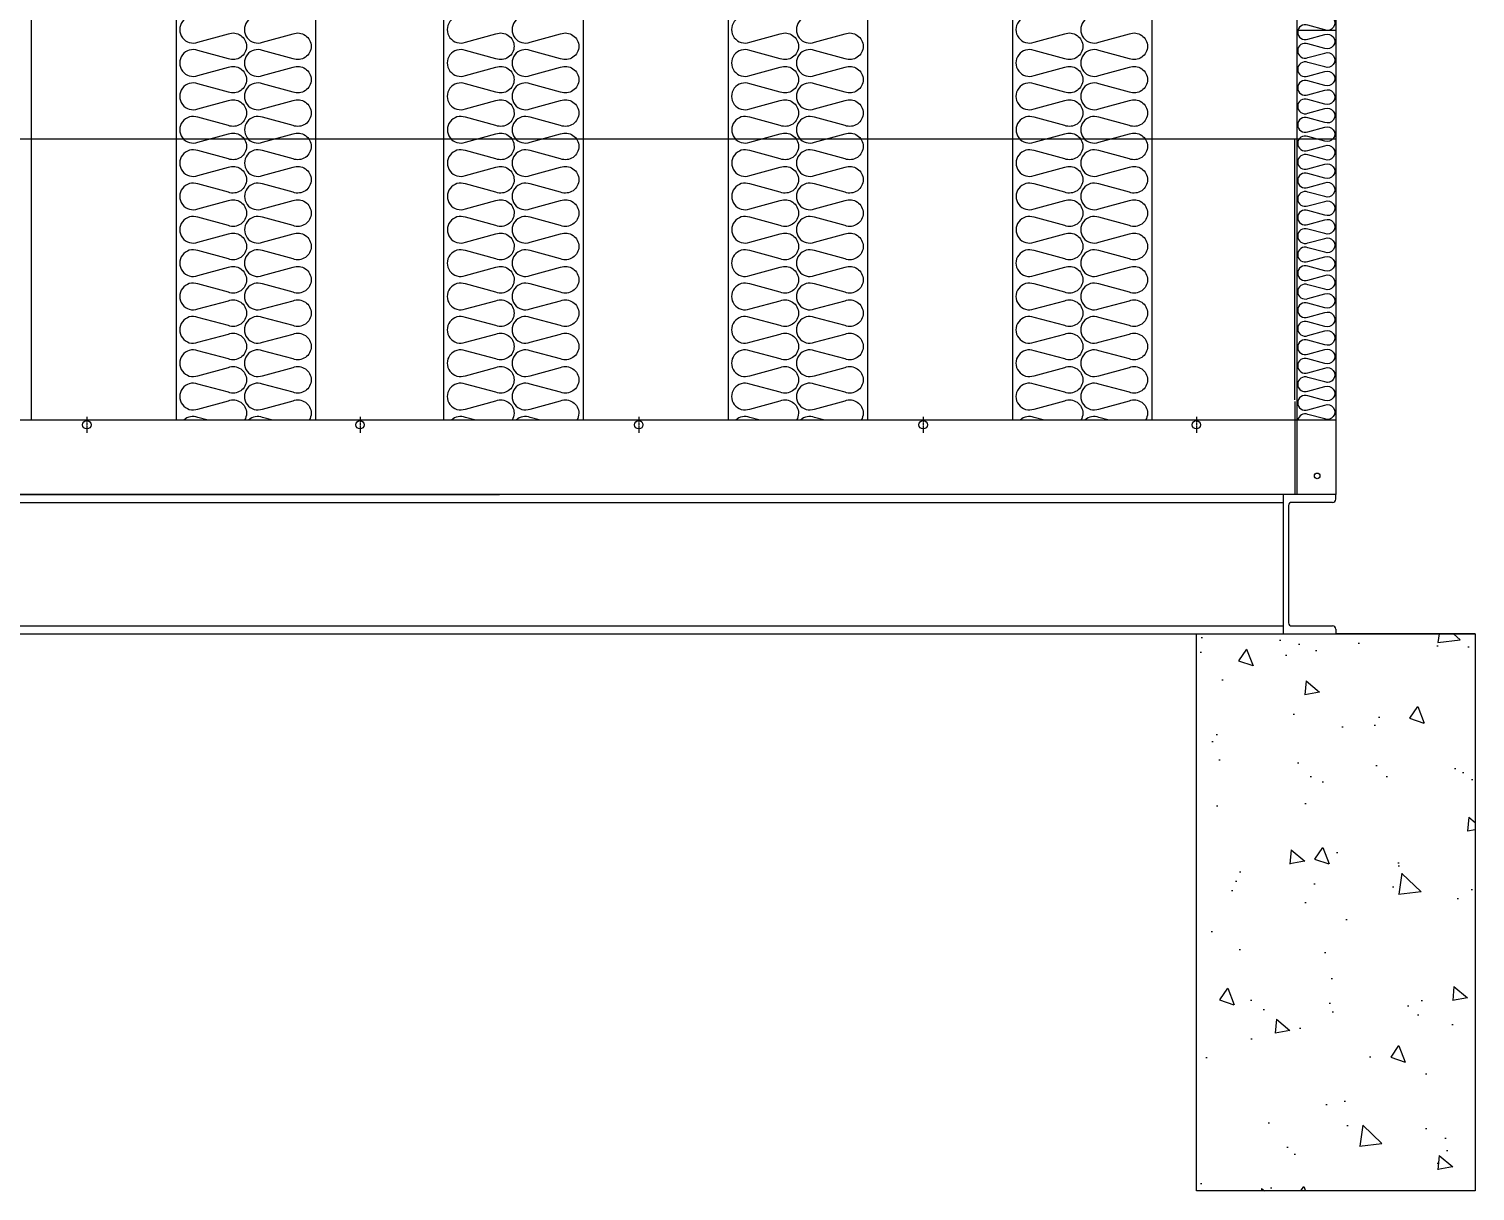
# Model space of a CAD drawing. Header units: millimetres. Extents: x 2711 to 34823, y 3042 to 25750.
# Drawn here: x 8916 to 10473, y 10099 to 11351 of the extents above; entities that cross this region are included whole.
import ezdxf

# ---------------------------------------------------------------- set-up
doc = ezdxf.new("R2010")
doc.units = ezdxf.units.MM
doc.linetypes.add('CENTER', pattern=[2, 1.25, -0.25, 0.25, -0.25])
doc.linetypes.add('HIDDEN', pattern=[0.375, 0.25, -0.125])
for name, color, linetype in [('center', 1, 'CENTER'), ('SMS', 220, 'Continuous'), ('냉각탑', 4, 'Continuous'), ('냉각탑_찬넬방진', 1, 'Continuous')]:
    doc.layers.add(name, color=color, linetype=linetype)

# ---------------------------------------------------------------- blocks, each defined once
blk = doc.blocks.new('3')
at = {"color": 7}
for p, q in [((10280.6, 14449.4), (10280.6, 10929.4)), ((10322.6, 14449.4), (10322.6, 10849.4)), ((8918.6, 14407.4), (8918.6, 10929.4)), ((9074.6, 14407.4), (9074.6, 10929.4)), ((9224.6, 14407.4), (9224.6, 10929.4)), ((9362.6, 14407.4), (9362.6, 10929.4)), ((9512.6, 14407.4), (9512.6, 10929.4)), ((9668.6, 14407.4), (9668.6, 10929.4)), ((9818.6, 14407.4), (9818.6, 10929.4)), ((9974.6, 14407.4), (9974.6, 10929.4)), ((10124.6, 14407.4), (10124.6, 10929.4)), ((10322.6, 10929.4), (6122.6, 10929.4))]:
    blk.add_line(p, q, dxfattribs=at)
for p, q in [((10322.6, 14449.4), (10322.6, 10849.4)), ((10280.6, 11349.4), (10322.6, 11349.4)), ((10280.6, 11349.4), (10280.6, 10849.4)), ((10322.6, 11349.4), (10322.6, 11051.4)), ((10322.6, 11349.4), (10322.6, 10849.4)), ((6166.6, 11232.4), (10322.6, 11232.4)), ((10278.6, 10951.4), (10278.6, 11232.4)), ((10278.6, 10949.4), (10278.6, 10849.4)), ((10322.6, 10849.4), (6122.6, 10849.4)), ((10322.6, 10849.4), (6166.6, 10849.4)), ((10322.6, 10849.4), (8223.6, 10849.4)), ((10322.6, 10849.4), (10280.6, 10849.4)), ((10322.6, 10849.4), (10280.6, 10849.4))]:
    blk.add_line(p, q)
at = {"ltscale": 500, "elevation": 0}
blk.add_lwpolyline([(6122.6, 14449.4), (10322.6, 14449.4), (10322.6, 10849.4), (6122.6, 10849.4)], close=True, dxfattribs=at)
for centre, radius in [((8978.6, 10924.4), 4.5), ((9272.6, 10924.4), 4.5), ((9572.6, 10924.4), 4.5), ((9878.6, 10924.4), 4.5), ((10172.6, 10924.4), 4.5), ((10302.6, 10869.4), 3)]:
    blk.add_circle(centre, radius)
at = {"layer": 'center'}
for p, q in [((8978.6, 10932.9), (8978.6, 10915.9)), ((9272.6, 10932.9), (9272.6, 10915.9)), ((9572.6, 10932.9), (9572.6, 10915.9)), ((9878.6, 10932.9), (9878.6, 10915.9)), ((10172.6, 10932.9), (10172.6, 10915.9))]:
    blk.add_line(p, q, dxfattribs=at)
at = {"layer": 'SMS', "color": 5, "elevation": 0}
for points in [[(9098, 11363.3, 1.449198), (9098, 11336.4), (9130.9, 11345.3, -0.524856), (9150.4, 11331.9, -0.524856), (9130.9, 11318.5), (9098, 11327.4, 1.449198), (9098, 11300.5), (9130.9, 11309.4, -0.524856), (9150.4, 11296, -0.524856), (9130.9, 11282.6), (9098, 11291.5, 1.449198), (9098, 11264.6), (9130.9, 11273.5, -0.524856), (9150.4, 11260.1, -0.524856), (9130.9, 11246.6), (9098, 11255.5, 1.449198), (9098, 11228.7), (9130.9, 11237.6, -0.524856), (9150.4, 11224.2, -0.524856), (9130.9, 11210.7), (9098, 11219.6, 1.449198), (9098, 11192.8), (9130.9, 11201.7, -0.524856), (9150.4, 11188.3, -0.524856), (9130.9, 11174.8), (9098, 11183.7, 1.449198), (9098, 11156.9), (9130.9, 11165.8, -0.524856), (9150.4, 11152.3, -0.524856), (9130.9, 11138.9), (9098, 11147.8, 1.449198), (9098, 11121), (9130.9, 11129.9, -0.524856), (9150.4, 11116.4, -0.524856), (9130.9, 11103), (9098, 11111.9, 1.449198), (9098, 11085), (9130.9, 11094, -0.524856), (9150.4, 11080.5, -0.524856), (9130.9, 11067.1), (9098, 11076, 1.449198), (9098, 11049.1), (9130.9, 11058, -0.524856), (9150.4, 11044.6, -0.524856), (9130.9, 11031.2), (9098, 11040.1, 1.449198), (9098, 11013.2), (9130.9, 11022.1, -0.524856), (9150.4, 11008.7, -0.524856), (9130.9, 10995.3), (9098, 11004.2, 1.449198), (9098, 10977.3), (9130.9, 10986.2, -0.524856), (9150.4, 10972.8, -0.524856), (9130.9, 10959.4), (9098, 10968.3, 1.449198), (9098, 10941.4), (9130.9, 10950.3, -0.524856), (9150.4, 10936.9, -0.1385), (9148.3, 10929.4, -0.1385)], [(9167.7, 11363.3, 1.449198), (9167.7, 11336.4), (9200.5, 11345.3, -0.524856), (9220, 11331.9, -0.524856), (9200.5, 11318.5), (9167.7, 11327.4, 1.449198), (9167.7, 11300.5), (9200.5, 11309.4, -0.524856), (9220, 11296, -0.524856), (9200.5, 11282.6), (9167.7, 11291.5, 1.449198), (9167.7, 11264.6), (9200.5, 11273.5, -0.524856), (9220, 11260.1, -0.524856), (9200.5, 11246.6), (9167.7, 11255.5, 1.449198), (9167.7, 11228.7), (9200.5, 11237.6, -0.524856), (9220, 11224.2, -0.524856), (9200.5, 11210.7), (9167.7, 11219.6, 1.449198), (9167.7, 11192.8), (9200.5, 11201.7, -0.524856), (9220, 11188.3, -0.524856), (9200.5, 11174.8), (9167.7, 11183.7, 1.449198), (9167.7, 11156.9), (9200.5, 11165.8, -0.524856), (9220, 11152.3, -0.524856), (9200.5, 11138.9), (9167.7, 11147.8, 1.449198), (9167.7, 11121), (9200.5, 11129.9, -0.524856), (9220, 11116.4, -0.524856), (9200.5, 11103), (9167.7, 11111.9, 1.449198), (9167.7, 11085), (9200.5, 11094, -0.524856), (9220, 11080.5, -0.524856), (9200.5, 11067.1), (9167.7, 11076, 1.449198), (9167.7, 11049.1), (9200.5, 11058, -0.524856), (9220, 11044.6, -0.524856), (9200.5, 11031.2), (9167.7, 11040.1, 1.449198), (9167.7, 11013.2), (9200.5, 11022.1, -0.524856), (9220, 11008.7, -0.524856), (9200.5, 10995.3), (9167.7, 11004.2, 1.449198), (9167.7, 10977.3), (9200.5, 10986.2, -0.524856), (9220, 10972.8, -0.524856), (9200.5, 10959.4), (9167.7, 10968.3, 1.449198), (9167.7, 10941.4), (9200.5, 10950.3, -0.524856), (9220, 10936.9, -0.1385), (9217.9, 10929.4, -0.1385)], [(9386, 11363.3, 1.449198), (9386, 11336.4), (9418.9, 11345.3, -0.524856), (9438.4, 11331.9, -0.524856), (9418.9, 11318.5), (9386, 11327.4, 1.449198), (9386, 11300.5), (9418.9, 11309.4, -0.524856), (9438.4, 11296, -0.524856), (9418.9, 11282.6), (9386, 11291.5, 1.449198), (9386, 11264.6), (9418.9, 11273.5, -0.524856), (9438.4, 11260.1, -0.524856), (9418.9, 11246.6), (9386, 11255.5, 1.449198), (9386, 11228.7), (9418.9, 11237.6, -0.524856), (9438.4, 11224.2, -0.524856), (9418.9, 11210.7), (9386, 11219.6, 1.449198), (9386, 11192.8), (9418.9, 11201.7, -0.524856), (9438.4, 11188.3, -0.524856), (9418.9, 11174.8), (9386, 11183.7, 1.449198), (9386, 11156.9), (9418.9, 11165.8, -0.524856), (9438.4, 11152.3, -0.524856), (9418.9, 11138.9), (9386, 11147.8, 1.449198), (9386, 11121), (9418.9, 11129.9, -0.524856), (9438.4, 11116.4, -0.524856), (9418.9, 11103), (9386, 11111.9, 1.449198), (9386, 11085), (9418.9, 11094, -0.524856), (9438.4, 11080.5, -0.524856), (9418.9, 11067.1), (9386, 11076, 1.449198), (9386, 11049.1), (9418.9, 11058, -0.524856), (9438.4, 11044.6, -0.524856), (9418.9, 11031.2), (9386, 11040.1, 1.449198), (9386, 11013.2), (9418.9, 11022.1, -0.524856), (9438.4, 11008.7, -0.524856), (9418.9, 10995.3), (9386, 11004.2, 1.449198), (9386, 10977.3), (9418.9, 10986.2, -0.524856), (9438.4, 10972.8, -0.524856), (9418.9, 10959.4), (9386, 10968.3, 1.449198), (9386, 10941.4), (9418.9, 10950.3, -0.524856), (9438.4, 10936.9, -0.1385), (9436.3, 10929.4, -0.1385)], [(9455.7, 11363.3, 1.449198), (9455.7, 11336.4), (9488.5, 11345.3, -0.524856), (9508, 11331.9, -0.524856), (9488.5, 11318.5), (9455.7, 11327.4, 1.449198), (9455.7, 11300.5), (9488.5, 11309.4, -0.524856), (9508, 11296, -0.524856), (9488.5, 11282.6), (9455.7, 11291.5, 1.449198), (9455.7, 11264.6), (9488.5, 11273.5, -0.524856), (9508, 11260.1, -0.524856), (9488.5, 11246.6), (9455.7, 11255.5, 1.449198), (9455.7, 11228.7), (9488.5, 11237.6, -0.524856), (9508, 11224.2, -0.524856), (9488.5, 11210.7), (9455.7, 11219.6, 1.449198), (9455.7, 11192.8), (9488.5, 11201.7, -0.524856), (9508, 11188.3, -0.524856), (9488.5, 11174.8), (9455.7, 11183.7, 1.449198), (9455.7, 11156.9), (9488.5, 11165.8, -0.524856), (9508, 11152.3, -0.524856), (9488.5, 11138.9), (9455.7, 11147.8, 1.449198), (9455.7, 11121), (9488.5, 11129.9, -0.524856), (9508, 11116.4, -0.524856), (9488.5, 11103), (9455.7, 11111.9, 1.449198), (9455.7, 11085), (9488.5, 11094, -0.524856), (9508, 11080.5, -0.524856), (9488.5, 11067.1), (9455.7, 11076, 1.449198), (9455.7, 11049.1), (9488.5, 11058, -0.524856), (9508, 11044.6, -0.524856), (9488.5, 11031.2), (9455.7, 11040.1, 1.449198), (9455.7, 11013.2), (9488.5, 11022.1, -0.524856), (9508, 11008.7, -0.524856), (9488.5, 10995.3), (9455.7, 11004.2, 1.449198), (9455.7, 10977.3), (9488.5, 10986.2, -0.524856), (9508, 10972.8, -0.524856), (9488.5, 10959.4), (9455.7, 10968.3, 1.449198), (9455.7, 10941.4), (9488.5, 10950.3, -0.524856), (9508, 10936.9, -0.1385), (9505.9, 10929.4, -0.1385)], [(9692, 11363.3, 1.449198), (9692, 11336.4), (9724.9, 11345.3, -0.524856), (9744.4, 11331.9, -0.524856), (9724.9, 11318.5), (9692, 11327.4, 1.449198), (9692, 11300.5), (9724.9, 11309.4, -0.524856), (9744.4, 11296, -0.524856), (9724.9, 11282.6), (9692, 11291.5, 1.449198), (9692, 11264.6), (9724.9, 11273.5, -0.524856), (9744.4, 11260.1, -0.524856), (9724.9, 11246.6), (9692, 11255.5, 1.449198), (9692, 11228.7), (9724.9, 11237.6, -0.524856), (9744.4, 11224.2, -0.524856), (9724.9, 11210.7), (9692, 11219.6, 1.449198), (9692, 11192.8), (9724.9, 11201.7, -0.524856), (9744.4, 11188.3, -0.524856), (9724.9, 11174.8), (9692, 11183.7, 1.449198), (9692, 11156.9), (9724.9, 11165.8, -0.524856), (9744.4, 11152.3, -0.524856), (9724.9, 11138.9), (9692, 11147.8, 1.449198), (9692, 11121), (9724.9, 11129.9, -0.524856), (9744.4, 11116.4, -0.524856), (9724.9, 11103), (9692, 11111.9, 1.449198), (9692, 11085), (9724.9, 11094, -0.524856), (9744.4, 11080.5, -0.524856), (9724.9, 11067.1), (9692, 11076, 1.449198), (9692, 11049.1), (9724.9, 11058, -0.524856), (9744.4, 11044.6, -0.524856), (9724.9, 11031.2), (9692, 11040.1, 1.449198), (9692, 11013.2), (9724.9, 11022.1, -0.524856), (9744.4, 11008.7, -0.524856), (9724.9, 10995.3), (9692, 11004.2, 1.449198), (9692, 10977.3), (9724.9, 10986.2, -0.524856), (9744.4, 10972.8, -0.524856), (9724.9, 10959.4), (9692, 10968.3, 1.449198), (9692, 10941.4), (9724.9, 10950.3, -0.524856), (9744.4, 10936.9, -0.1385), (9742.3, 10929.4, -0.1385)], [(9761.7, 11363.3, 1.449198), (9761.7, 11336.4), (9794.5, 11345.3, -0.524856), (9814, 11331.9, -0.524856), (9794.5, 11318.5), (9761.7, 11327.4, 1.449198), (9761.7, 11300.5), (9794.5, 11309.4, -0.524856), (9814, 11296, -0.524856), (9794.5, 11282.6), (9761.7, 11291.5, 1.449198), (9761.7, 11264.6), (9794.5, 11273.5, -0.524856), (9814, 11260.1, -0.524856), (9794.5, 11246.6), (9761.7, 11255.5, 1.449198), (9761.7, 11228.7), (9794.5, 11237.6, -0.524856), (9814, 11224.2, -0.524856), (9794.5, 11210.7), (9761.7, 11219.6, 1.449198), (9761.7, 11192.8), (9794.5, 11201.7, -0.524856), (9814, 11188.3, -0.524856), (9794.5, 11174.8), (9761.7, 11183.7, 1.449198), (9761.7, 11156.9), (9794.5, 11165.8, -0.524856), (9814, 11152.3, -0.524856), (9794.5, 11138.9), (9761.7, 11147.8, 1.449198), (9761.7, 11121), (9794.5, 11129.9, -0.524856), (9814, 11116.4, -0.524856), (9794.5, 11103), (9761.7, 11111.9, 1.449198), (9761.7, 11085), (9794.5, 11094, -0.524856), (9814, 11080.5, -0.524856), (9794.5, 11067.1), (9761.7, 11076, 1.449198), (9761.7, 11049.1), (9794.5, 11058, -0.524856), (9814, 11044.6, -0.524856), (9794.5, 11031.2), (9761.7, 11040.1, 1.449198), (9761.7, 11013.2), (9794.5, 11022.1, -0.524856), (9814, 11008.7, -0.524856), (9794.5, 10995.3), (9761.7, 11004.2, 1.449198), (9761.7, 10977.3), (9794.5, 10986.2, -0.524856), (9814, 10972.8, -0.524856), (9794.5, 10959.4), (9761.7, 10968.3, 1.449198), (9761.7, 10941.4), (9794.5, 10950.3, -0.524856), (9814, 10936.9, -0.1385), (9811.9, 10929.4, -0.1385)], [(9998, 11363.3, 1.449198), (9998, 11336.4), (10030.9, 11345.3, -0.524856), (10050.4, 11331.9, -0.524856), (10030.9, 11318.5), (9998, 11327.4, 1.449198), (9998, 11300.5), (10030.9, 11309.4, -0.524856), (10050.4, 11296, -0.524856), (10030.9, 11282.6), (9998, 11291.5, 1.449198), (9998, 11264.6), (10030.9, 11273.5, -0.524856), (10050.4, 11260.1, -0.524856), (10030.9, 11246.6), (9998, 11255.5, 1.449198), (9998, 11228.7), (10030.9, 11237.6, -0.524856), (10050.4, 11224.2, -0.524856), (10030.9, 11210.7), (9998, 11219.6, 1.449198), (9998, 11192.8), (10030.9, 11201.7, -0.524856), (10050.4, 11188.3, -0.524856), (10030.9, 11174.8), (9998, 11183.7, 1.449198), (9998, 11156.9), (10030.9, 11165.8, -0.524856), (10050.4, 11152.3, -0.524856), (10030.9, 11138.9), (9998, 11147.8, 1.449198), (9998, 11121), (10030.9, 11129.9, -0.524856), (10050.4, 11116.4, -0.524856), (10030.9, 11103), (9998, 11111.9, 1.449198), (9998, 11085), (10030.9, 11094, -0.524856), (10050.4, 11080.5, -0.524856), (10030.9, 11067.1), (9998, 11076, 1.449198), (9998, 11049.1), (10030.9, 11058, -0.524856), (10050.4, 11044.6, -0.524856), (10030.9, 11031.2), (9998, 11040.1, 1.449198), (9998, 11013.2), (10030.9, 11022.1, -0.524856), (10050.4, 11008.7, -0.524856), (10030.9, 10995.3), (9998, 11004.2, 1.449198), (9998, 10977.3), (10030.9, 10986.2, -0.524856), (10050.4, 10972.8, -0.524856), (10030.9, 10959.4), (9998, 10968.3, 1.449198), (9998, 10941.4), (10030.9, 10950.3, -0.524856), (10050.4, 10936.9, -0.1385), (10048.3, 10929.4, -0.1385)], [(10067.7, 11363.3, 1.449198), (10067.7, 11336.4), (10100.5, 11345.3, -0.524856), (10120, 11331.9, -0.524856), (10100.5, 11318.5), (10067.7, 11327.4, 1.449198), (10067.7, 11300.5), (10100.5, 11309.4, -0.524856), (10120, 11296, -0.524856), (10100.5, 11282.6), (10067.7, 11291.5, 1.449198), (10067.7, 11264.6), (10100.5, 11273.5, -0.524856), (10120, 11260.1, -0.524856), (10100.5, 11246.6), (10067.7, 11255.5, 1.449198), (10067.7, 11228.7), (10100.5, 11237.6, -0.524856), (10120, 11224.2, -0.524856), (10100.5, 11210.7), (10067.7, 11219.6, 1.449198), (10067.7, 11192.8), (10100.5, 11201.7, -0.524856), (10120, 11188.3, -0.524856), (10100.5, 11174.8), (10067.7, 11183.7, 1.449198), (10067.7, 11156.9), (10100.5, 11165.8, -0.524856), (10120, 11152.3, -0.524856), (10100.5, 11138.9), (10067.7, 11147.8, 1.449198), (10067.7, 11121), (10100.5, 11129.9, -0.524856), (10120, 11116.4, -0.524856), (10100.5, 11103), (10067.7, 11111.9, 1.449198), (10067.7, 11085), (10100.5, 11094, -0.524856), (10120, 11080.5, -0.524856), (10100.5, 11067.1), (10067.7, 11076, 1.449198), (10067.7, 11049.1), (10100.5, 11058, -0.524856), (10120, 11044.6, -0.524856), (10100.5, 11031.2), (10067.7, 11040.1, 1.449198), (10067.7, 11013.2), (10100.5, 11022.1, -0.524856), (10120, 11008.7, -0.524856), (10100.5, 10995.3), (10067.7, 11004.2, 1.449198), (10067.7, 10977.3), (10100.5, 10986.2, -0.524856), (10120, 10972.8, -0.524856), (10100.5, 10959.4), (10067.7, 10968.3, 1.449198), (10067.7, 10941.4), (10100.5, 10950.3, -0.524856), (10120, 10936.9, -0.1385), (10117.9, 10929.4, -0.1385)], [(10310.8, 11364.5, -1.449198), (10310.8, 11349.6), (10292.5, 11354.5, 0.524856), (10281.7, 11347.1, 0.524856), (10292.5, 11339.6), (10310.8, 11344.6, -1.449198), (10310.8, 11329.7), (10292.5, 11334.6, 0.524856), (10281.7, 11327.1, 0.524856), (10292.5, 11319.7), (10310.8, 11324.6, -1.449198), (10310.8, 11309.7), (10292.5, 11314.6, 0.524856), (10281.7, 11307.2, 0.524856), (10292.5, 11299.7), (10310.8, 11304.7, -1.449198), (10310.8, 11289.8), (10292.5, 11294.7, 0.524856), (10281.7, 11287.2, 0.524856), (10292.5, 11279.8), (10310.8, 11284.7, -1.449198), (10310.8, 11269.8), (10292.5, 11274.7, 0.524856), (10281.7, 11267.3, 0.524856), (10292.5, 11259.8), (10310.8, 11264.8, -1.449198), (10310.8, 11249.9), (10292.5, 11254.8, 0.524856), (10281.7, 11247.3, 0.524856), (10292.5, 11239.9), (10310.8, 11244.8, -1.449198), (10310.8, 11229.9), (10292.5, 11234.8, 0.524856), (10281.7, 11227.4, 0.524856), (10292.5, 11219.9), (10310.8, 11224.9, -1.449198), (10310.8, 11210), (10292.5, 11214.9, 0.524856), (10281.7, 11207.4, 0.524856), (10292.5, 11200), (10310.8, 11204.9, -1.449198), (10310.8, 11190), (10292.5, 11194.9, 0.524856), (10281.7, 11187.5, 0.524856), (10292.5, 11180), (10310.8, 11185, -1.449198), (10310.8, 11170.1), (10292.5, 11175, 0.524856), (10281.7, 11167.5, 0.524856), (10292.5, 11160.1), (10310.8, 11165, -1.449198), (10310.8, 11150.1), (10292.5, 11155, 0.524856), (10281.7, 11147.6, 0.524856), (10292.5, 11140.1), (10310.8, 11145.1, -1.449198), (10310.8, 11130.2), (10292.5, 11135.1, 0.524856), (10281.7, 11127.6, 0.524856), (10292.5, 11120.2), (10310.8, 11125.1, -1.449198), (10310.8, 11110.2), (10292.5, 11115.1, 0.524856), (10281.7, 11107.7, 0.524856), (10292.5, 11100.2), (10310.8, 11105.2, -1.449198), (10310.8, 11090.3), (10292.5, 11095.2, 0.524856), (10281.7, 11087.7, 0.524856), (10292.5, 11080.3), (10310.8, 11085.2, -1.449198), (10310.8, 11070.3), (10292.5, 11075.2, 0.524856), (10281.7, 11067.8, 0.524856), (10292.5, 11060.3), (10310.8, 11065.3, -1.449198), (10310.8, 11050.4), (10292.5, 11055.3, 0.524856), (10281.7, 11047.8, 0.524856), (10292.5, 11040.4), (10310.8, 11045.3, -1.449198), (10310.8, 11030.4), (10292.5, 11035.3, 0.524856), (10281.7, 11027.9, 0.524856), (10292.5, 11020.4), (10310.8, 11025.4, -1.449198), (10310.8, 11010.5), (10292.5, 11015.4, 0.524856), (10281.7, 11007.9, 0.524856), (10292.5, 11000.5), (10310.8, 11005.4, -1.449198), (10310.8, 10990.5), (10292.5, 10995.4, 0.524856), (10281.7, 10988, 0.524856), (10292.5, 10980.5), (10310.8, 10985.5, -1.449198), (10310.8, 10970.6), (10292.5, 10975.5, 0.524856), (10281.7, 10968, 0.417249), (10289.8, 10960.1)], [(10321.3, 10976, -0.446849), (10310.8, 10970.6), (10292.5, 10975.5, 0.524856), (10281.7, 10968, 0.524856), (10292.5, 10960.6), (10310.8, 10965.5, -1.449198), (10310.8, 10950.6), (10292.5, 10955.5, 0.524856), (10281.7, 10948.1, 0.524856), (10292.5, 10940.6), (10310.8, 10945.6, -1.449198), (10310.8, 10930.7), (10292.5, 10935.6, 0.476486), (10281.8, 10929.4, 0.476486)], [(9109.1, 10929.4), (9098, 10932.4, 0.287554), (9083.1, 10929.4)], [(9178.7, 10929.4), (9167.7, 10932.4, 0.287554), (9152.7, 10929.4)], [(9397.1, 10929.4), (9386, 10932.4, 0.287554), (9371.1, 10929.4)], [(9466.7, 10929.4), (9455.7, 10932.4, 0.287554), (9440.7, 10929.4)], [(9703.1, 10929.4), (9692, 10932.4, 0.287554), (9677.1, 10929.4)], [(9772.7, 10929.4), (9761.7, 10932.4, 0.287554), (9746.7, 10929.4)], [(10009.1, 10929.4), (9998, 10932.4, 0.287554), (9983.1, 10929.4)], [(10078.7, 10929.4), (10067.7, 10932.4, 0.287554), (10052.7, 10929.4)]]:
    blk.add_lwpolyline(points, format="xyb", dxfattribs=at)
at = {"layer": '냉각탑', "color": 6, "linetype": 'HIDDEN'}
blk.add_line((10322.6, 10849.4), (9040.3, 10849.4), dxfattribs=at)
at = {"layer": '냉각탑_찬넬방진', "ltscale": 30}
for p, q in [((6122.6, 10849.4), (9422.6, 10849.4)), ((6122.6, 10849.4), (9422.6, 10849.4)), ((6179, 10840.9), (10266.1, 10840.9)), ((6479, 10840.9), (10266.1, 10840.9)), ((6179, 10707.8), (10266.1, 10707.8)), ((6122.6, 10699.4), (10266.1, 10699.4)), ((6122.6, 10699.4), (10266.1, 10699.4))]:
    blk.add_line(p, q, dxfattribs=at)
at = {"layer": '냉각탑_찬넬방진', "ltscale": 150}
for p, q in [((10266.1, 10849.4), (10266.1, 10699.4)), ((10322.6, 10849.4), (10266.1, 10849.4)), ((10322.6, 10849.4), (10266.1, 10849.4)), ((10322.6, 10849.4), (10266.1, 10849.4)), ((10322.6, 10849.4), (10266.1, 10849.4)), ((10322.6, 10844.3), (10322.6, 10849.4)), ((10322.6, 10844.3), (10322.6, 10849.4)), ((10322.6, 10844.3), (10322.6, 10849.4)), ((10322.6, 10844.3), (10322.6, 10849.4)), ((10271.7, 10837.5), (10271.7, 10711.2)), ((10319.2, 10840.9), (10275.1, 10840.9)), ((10319.2, 10840.9), (10275.1, 10840.9)), ((10319.2, 10840.9), (10275.1, 10840.9)), ((10319.2, 10840.9), (10275.1, 10840.9)), ((10275.1, 10707.8), (10319.2, 10707.8)), ((10266.1, 10699.4), (10322.6, 10699.4)), ((10322.6, 10704.4), (10322.6, 10699.4))]:
    blk.add_line(p, q, dxfattribs=at)
for centre, start, end in [((10275.1, 10837.5), 90, 180), ((10275.1, 10837.5), 90, 180), ((10275.1, 10837.5), 90, 180), ((10275.1, 10837.5), 90, 180), ((10319.2, 10844.3), 270, 0), ((10319.2, 10844.3), 270, 0), ((10319.2, 10844.3), 270, 0), ((10319.2, 10844.3), 270, 0), ((10275.1, 10711.2), 180, 270), ((10319.2, 10704.4), 0, 90)]:
    blk.add_arc(centre, 3.39, start, end, dxfattribs=at)

msp = doc.modelspace()

# ---------------------------------------------------------------- hatches: boundary and pattern name
h = msp.add_hatch()
h.set_pattern_fill('AR-CONC', color=4, angle=-90)
h.set_pattern_definition([(320, (-191810.95, 345479.44), (-15.939086, -182.18467), [19.05, -209.55]), (265, (-191810.95, 345479.44), (191.056845, 35.24342), [15.24, -167.64058]), (10.451445, (-191812.28, 345464.26), (175.11775, -146.94125), [16.19001, -178.090245]), (316.1842, (-191760.15, 345479.44), (-42.04233, -271.07904), [28.575, -314.325]), (6.63556, (-191763.65, 345456.85), (247.42612, -237.40413), [24.28502, -267.1356]), (261.18415, (-191760.15, 345479.44), (247.42612, -237.40413), [22.85997, -251.45973]), (291, (-191772.85, 345454.04), (-102.2652, -151.61439), [19.05, -209.55]), (236, (-191772.85, 345454.04), (184.18797, -61.80203), [15.24, -167.64]), (341.451445, (-191781.37, 345441.41), (81.92277, -213.41642), [16.19001, -178.08994]), (307.5, (-191810.95, 345479.443), (84.555039, -3.088603), [0, -165.608, 0, -170.18, 0, -168.275]), (277.5, (-191810.95, 345479.44), (100.180575, -66.819663), [0, -97.028, 0, -161.798, 0, -64.135]), (237.5, (-191810.95, 345536.085), (-5.728744, -135.590595), [0, -63.5, 0, -198.12, 0, -262.89]), (227.5, (-191810.95, 345561.49), (25.42649, -148.12918), [0, -82.55, 0, -131.572, 0, -186.69])])
h.paths.add_polyline_path([(10172.6, 10699.6), (10172.6, 10099.6), (10472.6, 10099.4), (10472.6, 10699.4)])

# ---------------------------------------------------------------- linework, layer by layer
at = {"ltscale": 500}
for p, q in [((10472.6, 10699.5), (10322.6, 10699.5)), ((10372.6, 10699.4), (10322.6, 10699.4))]:
    msp.add_line(p, q, dxfattribs=at)
msp.add_lwpolyline([(10472.6, 10699.5), (10472.6, 10099.5), (10172.6, 10099.5), (10172.6, 10699.5)], close=True, dxfattribs=at)

# ---------------------------------------------------------------- block references
msp.add_blockref('3', (0, 0))

doc.saveas('drawing.dxf')
